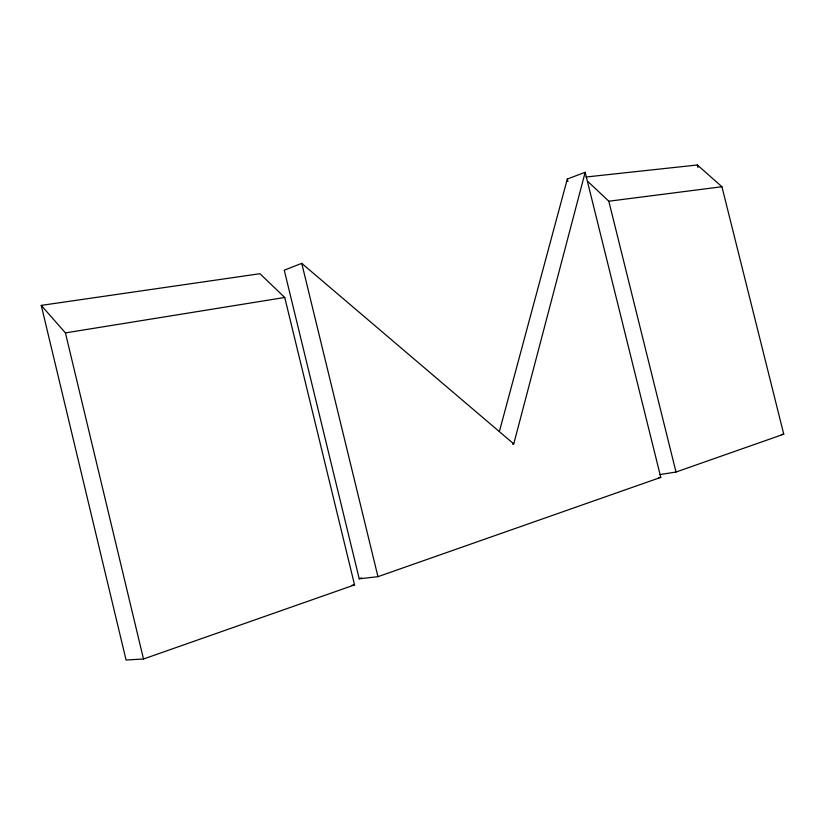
<?xml version="1.0" encoding="UTF-8"?>
<svg xmlns="http://www.w3.org/2000/svg" width="825" height="825" viewBox="0 0 825 825"><rect width="100%" height="100%" fill="white"/><g stroke="black" fill="none" stroke-linecap="round" stroke-linejoin="round"><path stroke-width="1.24" d="M512.572 444.128L513.758 443.891L585.162 172.301L567.322 179.025L499.393 431.475M513.758 443.891L301.744 263.35L284.254 270.177L359.236 578.799L377.963 576.675L660.773 477.376L585.162 172.301M143.498 659L354.554 584.894L284.749 297.474L259.937 273.704L41.25 305.384L126.07 660.021L143.498 659L65.422 332.898L41.25 305.384M659.691 474.623L676.005 472.024L783.75 434.187L721.927 186.728L697.352 164.979L585.967 177.014M359.236 578.799L361.659 577.964M781.296 434.61L783.75 434.187M65.422 332.898L284.749 297.474M658.391 477.747L660.773 477.376M588.122 181.727L608.819 201.228L721.927 186.728M352.069 585.173L354.554 584.894M697.352 164.979L697.971 167.485M608.819 201.228L676.005 472.024M567.322 179.025L567.94 181.521M301.744 263.35L377.963 576.675"/></g></svg>
